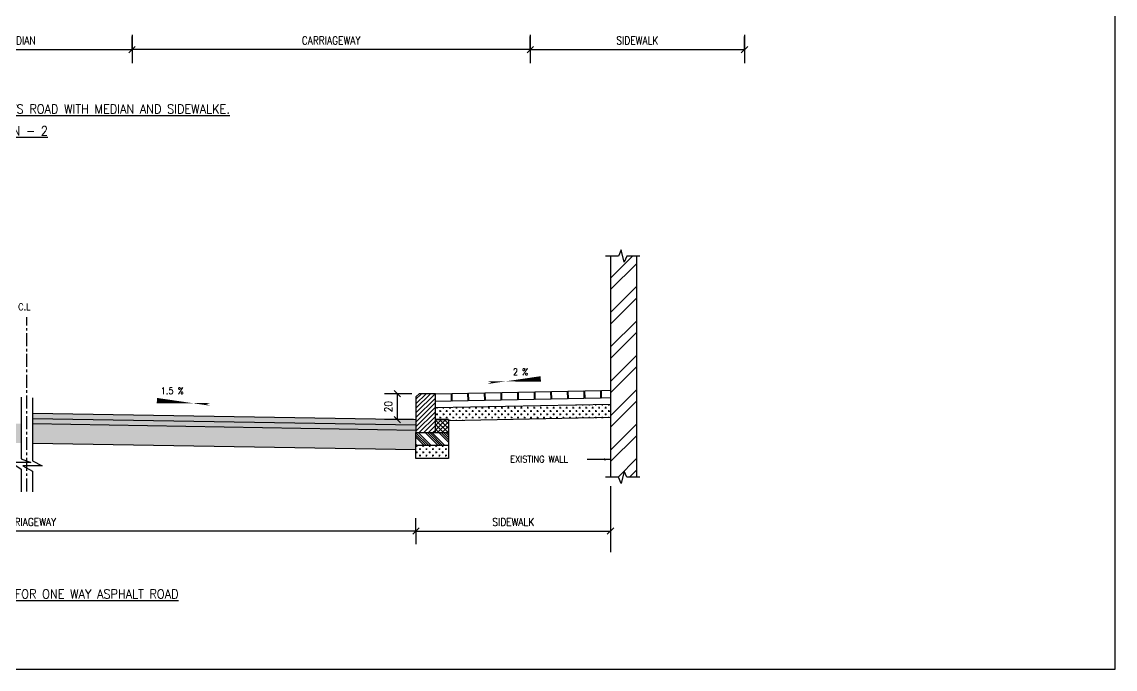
# Model space of a CAD drawing. Extents: x 994 to 1076, y -64.5 to -7.5.
# Drawn here: x 1033.88 to 1076.02, y -64.52 to -39.58 of the extents above; entities that cross this region are included whole.
import ezdxf
from ezdxf.enums import TextEntityAlignment as Align

# ---------------------------------------------------------------- set-up
doc = ezdxf.new("R2010")
doc.units = 0
doc.header["$LTSCALE"] = 4
doc.header["$MEASUREMENT"] = 0
doc.linetypes.add('CENTER', pattern=[2, 1.25, -0.25, 0.25, -0.25])
doc.layers.get('0').update_dxf_attribs({"linetype": 'CONTINUOUS'})
doc.layers.get('DEFPOINTS').update_dxf_attribs({"linetype": 'CONTINUOUS'})
for name, color, linetype in [('Detail Description', 7, 'CONTINUOUS'), ('Detail Dimension', 7, 'CONTINUOUS'), ('Detail Text', 7, 'CONTINUOUS'), ('DETAILS', 7, 'CONTINUOUS'), ('Head Title Block', 7, 'CONTINUOUS')]:
    doc.layers.add(name, color=color, linetype=linetype)
doc.styles.add('ROMANC', font='romanc')
doc.styles.add('ROMANS', font='ROMANS.shx', dxfattribs={"width": 0.85, "height": 0.3})
doc.dimstyles.get("Standard").update_dxf_attribs({"dimtxt": 0.85, "dimasz": 0.25, "dimexe": 0.5, "dimexo": 0, "dimgap": 0.2, "dimtad": 1, "dimdec": 0, "dimlfac": 20, "dimzin": 0, "dimdsep": 46, "dimtxsty": 'ROMANS', "dimblk": 'OBLIQUE', "dimcen": 0, "dimclrd": 5, "dimclre": 2, "dimclrt": 6, "dimadec": 0, "dimazin": 0, "dimtfac": 100, "dimtdec": 0, "dimtix": 1, "dimtofl": 0, "dimtmove": 2, "dimatfit": 3, "dimfxl": 1, "dimtolj": 1, "dimtzin": 0, "dimarcsym": 0})

# ---------------------------------------------------------------- blocks, each defined once
blk = doc.blocks.new('_Oblique')
at = {"color": 0, "linetype": 'ByBlock', "lineweight": -2}
blk.add_line((-0.5, -0.5), (0.5, 0.5), dxfattribs=at)
blk = doc.blocks.new('*D2')
at = {"layer": 'DEFPOINTS', "color": 0, "linetype": 'Continuous', "transparency": 16777216}
for p in [(1049.069, -59.198), (1056.569, -59.198), (1056.569, -59.198)]:
    blk.add_point(p, dxfattribs=at)
at = {"layer": 'Detail Dimension', "color": 2, "linetype": 'Continuous', "lineweight": -2, "transparency": 16777216}
for p, q in [((1049.069, -59.198), (1049.069, -58.698)), ((1056.569, -59.198), (1056.569, -59.698))]:
    blk.add_line(p, q, dxfattribs=at)
at = {"layer": 'Detail Dimension', "color": 5, "linetype": 'Continuous', "lineweight": -2, "transparency": 16777216}
blk.add_line((1049.069, -59.198), (1056.569, -59.198), dxfattribs=at)
at = {"layer": 'Detail Dimension', "color": 5, "linetype": 'Continuous', "lineweight": -2, "transparency": 16777216, "xscale": 0.25, "yscale": 0.25, "zscale": 0.25, "rotation": 180}
blk.add_blockref('_Oblique', (1049.069, -59.198), dxfattribs=at)
at = {"layer": 'Detail Dimension', "color": 5, "linetype": 'Continuous', "lineweight": -2, "transparency": 16777216, "xscale": 0.25, "yscale": 0.25, "zscale": 0.25}
blk.add_blockref('_Oblique', (1056.569, -59.198), dxfattribs=at)
at = {"layer": 'Detail Dimension', "color": 6, "linetype": 'Continuous', "transparency": 16777216, "insert": (1052.819, -58.848), "char_height": 0.3, "attachment_point": 5, "style": 'ROMANS'}
blk.add_mtext('\\A1;SIDEWALK', dxfattribs=at)
blk = doc.blocks.new('*D3')
at = {"layer": 'DEFPOINTS', "color": 0, "linetype": 'Continuous', "transparency": 16777216}
for p in [(1048.353, -53.905), (1048.353, -53.905), (1048.353, -54.905)]:
    blk.add_point(p, dxfattribs=at)
at = {"layer": 'Detail Dimension', "color": 2, "linetype": 'Continuous', "lineweight": -2, "transparency": 16777216}
for p, q in [((1048.353, -53.905), (1047.853, -53.905)), ((1048.353, -54.905), (1047.853, -54.905))]:
    blk.add_line(p, q, dxfattribs=at)
at = {"layer": 'Detail Dimension', "color": 5, "linetype": 'Continuous', "lineweight": -2, "transparency": 16777216}
blk.add_line((1048.353, -54.905), (1048.353, -53.905), dxfattribs=at)
at = {"layer": 'Detail Dimension', "color": 5, "linetype": 'Continuous', "lineweight": -2, "transparency": 16777216, "xscale": 0.25, "yscale": 0.25, "zscale": 0.25}
for p, rotation in [((1048.353, -53.905), 90), ((1048.353, -54.905), 270)]:
    blk.add_blockref('_Oblique', p, dxfattribs=dict(at, rotation=rotation))
at = {"layer": 'Detail Dimension', "color": 6, "linetype": 'Continuous', "transparency": 16777216, "insert": (1048.003, -54.405), "char_height": 0.3, "attachment_point": 5, "rotation": 90, "style": 'ROMANS'}
blk.add_mtext('\\A1;20', dxfattribs=at)
blk = doc.blocks.new('*D4')
at = {"layer": 'DEFPOINTS', "color": 0, "linetype": 'Continuous', "transparency": 16777216}
for p in [(1019.069, -59.198), (1019.069, -59.198), (1049.069, -59.198)]:
    blk.add_point(p, dxfattribs=at)
at = {"layer": 'Detail Dimension', "color": 2, "linetype": 'Continuous', "lineweight": -2, "transparency": 16777216}
for p, q in [((1019.069, -59.198), (1019.069, -59.698)), ((1049.069, -59.198), (1049.069, -59.698))]:
    blk.add_line(p, q, dxfattribs=at)
at = {"layer": 'Detail Dimension', "color": 5, "linetype": 'Continuous', "lineweight": -2, "transparency": 16777216}
blk.add_line((1049.069, -59.198), (1019.069, -59.198), dxfattribs=at)
at = {"layer": 'Detail Dimension', "color": 5, "linetype": 'Continuous', "lineweight": -2, "transparency": 16777216, "xscale": 0.25, "yscale": 0.25, "zscale": 0.25}
for p, rotation in [((1019.069, -59.198), 179.9999999999999), ((1049.069, -59.198), 359.9999999999999)]:
    blk.add_blockref('_Oblique', p, dxfattribs=dict(at, rotation=rotation))
at = {"layer": 'Detail Dimension', "color": 6, "linetype": 'Continuous', "transparency": 16777216, "insert": (1034.069, -58.848), "char_height": 0.3, "attachment_point": 5, "style": 'ROMANS'}
blk.add_mtext('\\A1;CARRIAGEWAY', dxfattribs=at)
blk = doc.blocks.new('FLOW')
at = {"color": 6, "linetype": 'Continuous'}
blk.add_lwpolyline([(1.64, -1.33, 0, 1.48, 0), (0, 0, 0, 0.844, 0), (-4.3, 3.48, 0.844, 0.844, 0)], format="xyseb", dxfattribs=at)
blk = doc.blocks.new('*D17')
at = {"layer": 'DEFPOINTS', "color": 0, "linetype": 'Continuous', "transparency": 16777216}
for p in [(1038.122, -40.644), (1038.122, -40.644), (1053.476, -40.644)]:
    blk.add_point(p, dxfattribs=at)
at = {"layer": 'Detail Dimension', "color": 2, "linetype": 'Continuous', "lineweight": -2, "transparency": 16777216}
for p, q in [((1038.122, -40.644), (1038.122, -40.144)), ((1053.476, -40.644), (1053.476, -40.144))]:
    blk.add_line(p, q, dxfattribs=at)
at = {"layer": 'Detail Dimension', "color": 5, "linetype": 'Continuous', "lineweight": -2, "transparency": 16777216}
blk.add_line((1053.476, -40.644), (1038.122, -40.644), dxfattribs=at)
at = {"layer": 'Detail Dimension', "color": 5, "linetype": 'Continuous', "lineweight": -2, "transparency": 16777216, "xscale": 0.25, "yscale": 0.25, "zscale": 0.25}
for p, rotation in [((1038.122, -40.644), 180.0000000000013), ((1053.476, -40.644), 1.358912982141192e-12)]:
    blk.add_blockref('_Oblique', p, dxfattribs=dict(at, rotation=rotation))
at = {"layer": 'Detail Dimension', "color": 6, "linetype": 'Continuous', "transparency": 16777216, "insert": (1045.799, -40.294), "char_height": 0.3, "attachment_point": 5, "style": 'ROMANS'}
blk.add_mtext('\\A1;CARRIAGEWAY', dxfattribs=at)
blk = doc.blocks.new('*D20')
at = {"layer": 'DEFPOINTS', "color": 0, "linetype": 'Continuous', "transparency": 16777216}
for p in [(1029.472, -40.644), (1038.122, -40.644), (1038.122, -40.644)]:
    blk.add_point(p, dxfattribs=at)
at = {"layer": 'Detail Dimension', "color": 2, "linetype": 'Continuous', "lineweight": -2, "transparency": 16777216}
for p, q in [((1029.472, -40.644), (1029.472, -40.144)), ((1038.122, -40.644), (1038.122, -40.144))]:
    blk.add_line(p, q, dxfattribs=at)
at = {"layer": 'Detail Dimension', "color": 5, "linetype": 'Continuous', "lineweight": -2, "transparency": 16777216}
blk.add_line((1029.472, -40.644), (1038.122, -40.644), dxfattribs=at)
at = {"layer": 'Detail Dimension', "color": 5, "linetype": 'Continuous', "lineweight": -2, "transparency": 16777216, "xscale": 0.25, "yscale": 0.25, "zscale": 0.25, "rotation": 180}
blk.add_blockref('_Oblique', (1029.472, -40.644), dxfattribs=at)
at = {"layer": 'Detail Dimension', "color": 5, "linetype": 'Continuous', "lineweight": -2, "transparency": 16777216, "xscale": 0.25, "yscale": 0.25, "zscale": 0.25}
blk.add_blockref('_Oblique', (1038.122, -40.644), dxfattribs=at)
at = {"layer": 'Detail Dimension', "color": 6, "linetype": 'Continuous', "transparency": 16777216, "insert": (1033.797, -40.294), "char_height": 0.3, "attachment_point": 5, "style": 'ROMANS'}
blk.add_mtext('\\A1;MEDIAN', dxfattribs=at)
blk = doc.blocks.new('*D21')
at = {"layer": 'DEFPOINTS', "color": 0, "linetype": 'Continuous', "transparency": 16777216}
for p in [(1053.476, -40.644), (1061.73, -40.644), (1061.73, -40.644)]:
    blk.add_point(p, dxfattribs=at)
at = {"layer": 'Detail Dimension', "color": 2, "linetype": 'Continuous', "lineweight": -2, "transparency": 16777216}
for p, q in [((1053.476, -40.644), (1053.476, -40.144)), ((1061.73, -40.644), (1061.73, -40.144))]:
    blk.add_line(p, q, dxfattribs=at)
at = {"layer": 'Detail Dimension', "color": 5, "linetype": 'Continuous', "lineweight": -2, "transparency": 16777216}
blk.add_line((1053.476, -40.644), (1061.73, -40.644), dxfattribs=at)
at = {"layer": 'Detail Dimension', "color": 5, "linetype": 'Continuous', "lineweight": -2, "transparency": 16777216, "xscale": 0.25, "yscale": 0.25, "zscale": 0.25, "rotation": 180}
blk.add_blockref('_Oblique', (1053.476, -40.644), dxfattribs=at)
at = {"layer": 'Detail Dimension', "color": 5, "linetype": 'Continuous', "lineweight": -2, "transparency": 16777216, "xscale": 0.25, "yscale": 0.25, "zscale": 0.25}
blk.add_blockref('_Oblique', (1061.73, -40.644), dxfattribs=at)
at = {"layer": 'Detail Dimension', "color": 6, "linetype": 'Continuous', "transparency": 16777216, "insert": (1057.603, -40.294), "char_height": 0.3, "attachment_point": 5, "style": 'ROMANS'}
blk.add_mtext('\\A1;SIDEWALK', dxfattribs=at)

msp = doc.modelspace()

# ---------------------------------------------------------------- hatches: boundary and pattern name
at = {"linetype": 'Continuous', "lineweight": -3}
h = msp.add_hatch(dxfattribs=at)
h.set_pattern_fill('ANSI32', color=2, scale=2.5, style=0)
h.set_pattern_definition([(45, (0, 5.02025), (-0.6629126, 0.6629126), []), (45, (0.4419, 5.02025), (-0.6629126, 0.6629126), [])])
h.paths.add_polyline_path([(1056.569, -48.609), (1056.877, -48.609), (1056.978, -48.362), (1057.09, -48.833), (1057.192, -48.609), (1057.569, -48.609), (1057.569, -57.116), (1057.192, -57.116), (1057.09, -56.892), (1056.978, -57.363), (1056.877, -57.116), (1056.569, -57.116)])
at = {"layer": 'DETAILS', "linetype": 'Continuous'}
h = msp.add_hatch(dxfattribs=at)
h.set_pattern_fill('ANSI31', color=2, style=0)
h.set_pattern_definition([(45, (0.22443, -22.32284), (-0.088388348, 0.088388348), [])])
h.paths.add_polyline_path([(1049.819, -53.905), (1049.194, -53.905), (1049.069, -54.03), (1049.069, -54.655), (1049.069, -54.905), (1049.076, -54.905), (1049.07, -55.305), (1049.069, -55.305), (1049.069, -55.405), (1049.819, -55.405)])
h = msp.add_hatch(dxfattribs=at)
h.set_pattern_fill('CROSS', color=2, scale=0.5, style=0)
h.set_pattern_definition([(0, (0.22443, -22.32284), (0.125, 0.125), [0.0625, -0.1875]), (90, (0.25568, -22.35409), (-0.125, 0.125), [0.0625, -0.1875])])
h.paths.add_polyline_path([(1056.569, -54.32), (1049.819, -54.455), (1049.819, -54.905), (1050.319, -54.905), (1050.319, -54.946), (1056.569, -54.821)])
h = msp.add_hatch(dxfattribs=at)
h.set_pattern_fill('AR-CONC', color=2, scale=0.03, style=0)
h.set_pattern_definition([(130, (8161.3198, -2827.27284), (-0.2151780548, -0.0188256405), [0.0225, -0.2475]), (185, (8161.3198, -2827.27284), (0.0416254, 0.22565764), [0.018, -0.198]), (79.5486, (8161.30186, -2827.2744), (-0.1735528145, 0.2068318626), [0.019122057, -0.2103426336]), (133.8158, (8161.3198, -2827.21284), (-0.320172315, -0.049655704), [0.03375, -0.37125]), (83.3644, (8161.2931, -2827.21698), (-0.280398812, 0.292235361), [0.028683086, -0.3155139]), (188.8158, (8161.3198, -2827.21284), (-0.280398584, 0.29223558), [0.027, -0.297]), (159, (8161.2898, -2827.22784), (-0.1790721156, -0.120785667), [0.0225, -0.2475]), (214, (8161.2898, -2827.22784), (-0.0729945996, 0.2175450135), [0.018, -0.198]), (108.5486, (8161.27487, -2827.2379), (-0.2520667886, 0.096759149), [0.019122057, -0.2103426336]), (142.5, (8161.319795, -2827.27284), (-0.0036479566, 0.09986815615), [0, -0.1956, 0, -0.201, 0, -0.19875]), (172.5, (8161.31979, -2827.27284), (-0.0789208612, 0.1183235136), [0, -0.1146, 0, -0.1911, 0, -0.07575]), (212.5, (8161.386695, -2827.27284), (-0.16014673085, -0.0067664615), [0, -0.075, 0, -0.234, 0, -0.3105]), (222.5, (8161.4167, -2827.27284), (-0.1749558508, 0.0300314947), [0, -0.0975, 0, -0.1554, 0, -0.2205])])
h.paths.add_polyline_path([(1049.069, -54.905), (1049.069, -55.105), (1034.286, -54.855), (1034.286, -54.655)])
h = msp.add_hatch(dxfattribs=at)
h.set_pattern_fill('CROSS', color=2, scale=0.5, style=0)
h.set_pattern_definition([(0, (0, -7.66954), (0.125, 0.125), [0.0625, -0.1875]), (90, (0.03125, -7.7008), (-0.125, 0.125), [0.0625, -0.1875])])
h.paths.add_polyline_path([(1049.069, -56.055), (1049.069, -55.305), (1034.286, -55.055), (1034.286, -55.805)])
h.paths.add_polyline_path([(1019.069, -55.305), (1019.069, -56.055), (1033.852, -55.805), (1033.852, -55.055)])
h = msp.add_hatch(dxfattribs=at)
h.set_pattern_fill('SWAMP', color=2, scale=0.11, angle=45, style=0)
h.set_pattern_definition([(135, (8161.31979, -2827.27284), (0.0284700949, 0.1062518408), [0.01375, -0.09625]), (45, (8161.314933, -2827.26798), (0.10625184083, 0.0284700949), [0.006875, -0.1836505887]), (45, (8161.31372, -2827.266763), (0.10625184083, 0.0284700949), [0.0055, -0.1850255887]), (45, (8161.31615, -2827.269194), (0.10625184083, 0.0284700949), [0.0055, -0.1850255887]), (75, (8161.3125, -2827.26555), (0.1062518408, 0.028470095), [0.0044, -0.1056]), (15, (8161.31736, -2827.27041), (0.0777817459, -0.0777817458), [0.0044, -0.1056])])
h.paths.add_polyline_path([(1034.286, -55.055), (1034.286, -54.855), (1049.069, -55.105), (1049.069, -55.155), (1049.069, -55.255), (1049.069, -55.305)])
h = msp.add_hatch(dxfattribs=at)
h.set_pattern_fill('ANSI37', color=2, style=0)
h.set_pattern_definition([(45, (0.22443, -22.32284), (-0.088388348, 0.088388348), []), (135, (0.22443, -22.32284), (-0.088388348, -0.088388348), [])])
h.paths.add_polyline_path([(1050.319, -54.905), (1049.819, -54.905), (1049.819, -55.405), (1050.319, -55.405)])
h = msp.add_hatch(dxfattribs=at)
h.set_pattern_fill('ANSI34', color=2, scale=0.5, angle=90, style=0)
h.set_pattern_definition([(135, (0.22443, -22.32284), (-0.26516504, -0.26516504), []), (135, (0.22443, -22.23445), (-0.26516504, -0.26516504), []), (135, (0.22443, -22.14606), (-0.26516504, -0.26516504), []), (135, (0.22443, -22.05768), (-0.26516504, -0.26516504), [])])
h.paths.add_polyline_path([(1050.319, -55.905), (1050.319, -55.405), (1049.819, -55.405), (1049.069, -55.405), (1049.069, -55.905)])
h = msp.add_hatch(dxfattribs=at)
h.set_pattern_fill('CROSS', color=2, scale=0.5, angle=90, style=0)
h.set_pattern_definition([(90, (0.22443, -22.32284), (-0.125, 0.125), [0.0625, -0.1875]), (180, (0.25568, -22.29159), (-0.125, -0.125), [0.0625, -0.1875])])
h.paths.add_polyline_path([(1049.069, -55.905), (1049.069, -56.405), (1050.319, -56.405), (1050.319, -55.905)])

# ---------------------------------------------------------------- linework, layer by layer
at = {"layer": 'Detail Dimension', "color": 3, "linetype": 'Continuous'}
for p, q in [((1038.122, -40.069), (1038.122, -41.171)), ((1053.476, -40.069), (1053.476, -41.171))]:
    msp.add_line(p, q, dxfattribs=at)
at = {"layer": 'Detail Dimension', "color": 2, "linetype": 'Continuous'}
msp.add_line((1061.73, -40.069), (1061.73, -41.171), dxfattribs=at)
at = {"layer": 'DETAILS', "color": 9, "linetype": 'Continuous'}
for p, q in [((1056.569, -48.609), (1056.569, -57.116)), ((1057.569, -48.609), (1057.569, -57.116))]:
    msp.add_line(p, q, dxfattribs=at)
at = {"layer": 'DETAILS', "color": 1, "linetype": 'CENTER', "ltscale": 0.1}
msp.add_line((1034.069, -57.674), (1034.069, -50.952), dxfattribs=at)
at = {"layer": 'DETAILS', "color": 2, "linetype": 'Continuous'}
for p, q in [((1048.907, -53.905), (1048.115, -53.905)), ((1048.977, -54.905), (1048.106, -54.905)), ((1056.569, -57.468), (1056.569, -60.01))]:
    msp.add_line(p, q, dxfattribs=at)
at = {"layer": 'DETAILS', "color": 3, "linetype": 'Continuous'}
for p, q in [((1056.569, -54.32), (1049.819, -54.455)), ((1034.286, -54.655), (1049.069, -54.905)), ((1056.569, -54.821), (1050.319, -54.946)), ((1049.819, -55.405), (1050.319, -55.405)), ((1034.286, -55.805), (1049.069, -56.055))]:
    msp.add_line(p, q, dxfattribs=at)
at = {"layer": 'DETAILS', "color": 7, "linetype": 'Continuous'}
for p, q in [((1034.286, -54.855), (1049.069, -55.105)), ((1034.286, -55.055), (1049.069, -55.305))]:
    msp.add_line(p, q, dxfattribs=at)
at = {"layer": 'DETAILS', "color": 1, "linetype": 'Continuous'}
for points in [[(1057.696, -48.609), (1057.192, -48.609), (1057.09, -48.833), (1056.978, -48.362), (1056.877, -48.609), (1056.373, -48.609)], [(1057.696, -57.116), (1057.192, -57.116), (1057.09, -56.892), (1056.978, -57.363), (1056.877, -57.116), (1056.373, -57.116)]]:
    msp.add_lwpolyline(points, dxfattribs=at)
at = {"layer": 'DETAILS', "color": 4, "linetype": 'Continuous'}
msp.add_lwpolyline([(1049.819, -53.905), (1049.194, -53.905), (1049.069, -54.03), (1049.069, -55.405), (1049.069, -55.405), (1049.819, -55.405), (1049.819, -53.905)], dxfattribs=at)
msp.add_lwpolyline([(1049.819, -53.905), (1049.194, -53.905), (1049.069, -54.03), (1049.069, -55.405), (1049.069, -55.405), (1049.819, -55.405), (1049.819, -53.905)], dxfattribs=at)
at = {"layer": 'DETAILS', "color": 6, "linetype": 'Continuous'}
for points in [[(1050.419, -53.893), (1050.425, -54.193), (1049.825, -54.205), (1049.819, -53.905)], [(1051.059, -53.881), (1051.065, -54.18), (1050.465, -54.192), (1050.459, -53.893)], [(1051.699, -53.868), (1051.705, -54.168), (1051.105, -54.18), (1051.099, -53.88)], [(1052.338, -53.855), (1052.344, -54.155), (1051.745, -54.167), (1051.739, -53.867)], [(1052.978, -53.842), (1052.984, -54.142), (1052.384, -54.154), (1052.378, -53.854)], [(1053.618, -53.829), (1053.624, -54.129), (1053.024, -54.141), (1053.018, -53.841)], [(1054.258, -53.817), (1054.264, -54.116), (1053.664, -54.128), (1053.658, -53.829)], [(1054.898, -53.804), (1054.904, -54.104), (1054.304, -54.116), (1054.298, -53.816)], [(1055.538, -53.791), (1055.544, -54.091), (1054.944, -54.103), (1054.938, -53.803)], [(1056.178, -53.778), (1056.184, -54.078), (1055.584, -54.09), (1055.578, -53.79)]]:
    msp.add_lwpolyline(points, close=True, dxfattribs=at)
msp.add_lwpolyline([(1056.569, -54.07), (1056.224, -54.077), (1056.218, -53.777), (1056.569, -53.77)], dxfattribs=at)
at = {"layer": 'DETAILS', "color": 9, "linetype": 'Continuous'}
for points in [[(1033.852, -54.041), (1033.852, -56.411), (1034.227, -56.561), (1033.477, -56.561), (1033.852, -56.811), (1033.852, -57.688)], [(1034.286, -54.066), (1034.286, -56.486), (1034.661, -56.686), (1033.911, -56.686), (1034.286, -56.886), (1034.286, -57.688)]]:
    msp.add_lwpolyline(points, dxfattribs=at)
at = {"layer": 'DETAILS', "color": 3, "linetype": 'Continuous'}
for points in [[(1050.319, -54.905), (1049.819, -54.905), (1050.319, -54.905), (1050.319, -55.905), (1049.069, -55.905), (1049.069, -55.405)], [(1050.319, -54.905), (1050.319, -54.905), (1050.319, -56.405), (1049.069, -56.405), (1049.069, -55.405)]]:
    msp.add_lwpolyline(points, dxfattribs=at)
at = {"layer": 'Head Title Block', "color": 132}
msp.add_lwpolyline([(994.02, -64.519), (1076.02, -64.519), (1076.02, -7.519), (994.02, -7.519)], close=True, dxfattribs=at)
msp.add_lwpolyline([(994.02, -64.519), (1076.02, -64.519), (1076.02, -7.519), (994.02, -7.519)], close=True, dxfattribs=at)

# ---------------------------------------------------------------- block references
at = {"layer": 'DETAILS', "color": 3}
for p, xscale, yscale, zscale, rotation in [((1052.5, -53.432), 0.2499999999994785, 0.2499999999994785, 0.2499999999994785, 222.9699983406752), ((1040.461, -54.27), -0.2499999999994785, 0.25, 0.25, 137.0300016593248)]:
    msp.add_blockref('FLOW', p, dxfattribs=dict(at, xscale=xscale, yscale=yscale, zscale=zscale, rotation=rotation))

# ---------------------------------------------------------------- texts
at = {"layer": 'Detail Description', "color": 6, "style": 'ROMANC', "width": 0.9}
for s, p in [('%%uTYPICAL CROSS SECTION FOR TWO WAYS ROAD WITH MEDIAN AND SIDEWALKE.', (1033.591, -42.932)), ('%%uOPTION - 2', (1033.591, -43.776))]:
    msp.add_text(s, height=0.35391, dxfattribs=at).set_placement(p, align=Align.MIDDLE)
msp.add_text('%%uTYPICAL CROSS SECTION FOR ONE WAY ASPHALT ROAD', height=0.35391, dxfattribs=at).set_placement((1034.037, -61.624), align=Align.MIDDLE_CENTER)
at = {"layer": 'Detail Text', "color": 6, "style": 'ROMANS', "width": 0.89}
msp.add_text('C.L', height=0.2578, dxfattribs=at).set_placement((1033.735, -50.685))
for s, height, p in [('2 %', 0.2578, (1052.805, -53.065)), ('1.5 %', 0.2578, (1039.23, -53.791)), ('EXISTING WALL', 0.25785, (1052.703, -56.427))]:
    msp.add_text(s, height=height, dxfattribs=at).set_placement(p, align=Align.MIDDLE_LEFT)

# ---------------------------------------------------------------- dimensions: what is measured, and where the dimension line sits
at = {"layer": 'Detail Dimension', "color": 3, "linetype": 'Continuous'}
for p1, p2, text, picture, middle in [((1029.472, -40.644), (1038.122, -40.644), 'MEDIAN', '*D20', (1033.797, -40.294)), ((1053.476, -40.644), (1038.122, -40.644), 'CARRIAGEWAY', '*D17', (1045.799, -40.294)), ((1053.476, -40.644), (1061.73, -40.644), 'SIDEWALK', '*D21', (1057.603, -40.294))]:
    dim = msp.add_aligned_dim(p1=p1, p2=p2, distance=0, text=text, dimstyle='Standard', dxfattribs=at)
    dim.commit()
    dim.dimension.update_dxf_attribs({"geometry": picture, "text_midpoint": middle})
at = {"layer": 'Detail Dimension', "color": 1, "linetype": 'Continuous'}
dim = msp.add_aligned_dim(p1=(1048.353, -54.905), p2=(1048.353, -53.905), distance=0, dimstyle='Standard', dxfattribs=at)
dim.commit()
dim.dimension.update_dxf_attribs({"geometry": '*D3', "text_midpoint": (1048.003, -54.405)})
at = {"layer": 'Detail Dimension', "color": 9, "linetype": 'Continuous'}
for p2, text, picture, middle in [((1019.069, -59.198), 'CARRIAGEWAY', '*D4', (1034.069, -58.848)), ((1056.569, -59.198), 'SIDEWALK', '*D2', (1052.819, -58.848))]:
    dim = msp.add_aligned_dim(p1=(1049.069, -59.198), p2=p2, distance=0, text=text, dimstyle='Standard', override={"dimse1": 0, "dimse2": 0}, dxfattribs=at)
    dim.commit()
    dim.dimension.update_dxf_attribs({"geometry": picture, "text_midpoint": middle})

# ---------------------------------------------------------------- leaders
at = {"layer": 'Detail Text', "color": 1, "linetype": 'Continuous'}
msp.add_leader([(1056.569, -56.437), (1055.665, -56.435)], dimstyle='Standard', override={"dimgap": 0.3, "dimtad": 0}, dxfattribs=at)

doc.saveas('drawing.dxf')
